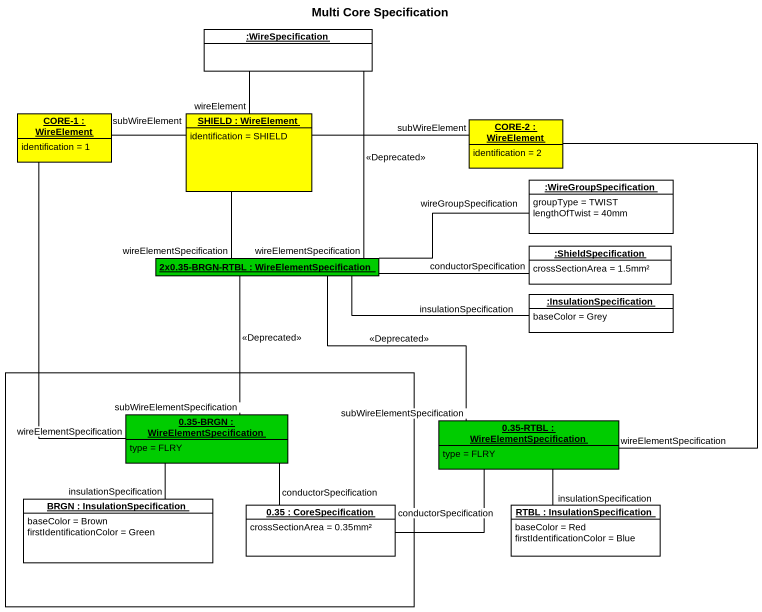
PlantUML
@startuml
title Multi Core Specification
hide circle
hide empty members
object ":WireSpecification" as WireSpecification
object "CORE-1 : WireElement" as CORE_1 #FFFF00 {
  identification = 1
}
object "SHIELD : WireElement" as SHIELD #FFFF00 {
  identification = SHIELD
}
object "CORE-2 : WireElement" as CORE_2 #FFFF00 {
  identification = 2
}
object ":WireGroupSpecification" as WireGroupSpecification {
  groupType = TWIST
  lengthOfTwist = 40mm
}
object "2x0.35-BRGN-RTBL : WireElementSpecification" as o2x0_35_BRGN_RTBL #00CC00
object ":ShieldSpecification" as ShieldSpecification {
  crossSectionArea = 1.5mm²
}
object ":InsulationSpecification" as InsulationSpecification {
  baseColor = Grey
}
rectangle " " as rectangle1 {
  object "0.35-BRGN : WireElementSpecification" as o0_35_BRGN #00CC00 {
    type = FLRY
  }
  object "BRGN : InsulationSpecification" as BRGN {
    baseColor = Brown
    firstIdentificationColor = Green
  }
  object "0.35 : CoreSpecification" as o0_35 {
    crossSectionArea = 0.35mm²
  }
}
object "0.35-RTBL : WireElementSpecification" as o0_35_RTBL #00CC00 {
  type = FLRY
}
object "RTBL : InsulationSpecification" as RTBL {
  baseColor = Red
  firstIdentificationColor = Blue
}
WireSpecification -- SHIELD : wireElement
WireSpecification -- o2x0_35_BRGN_RTBL : <<Deprecated>>\nwireElementSpecification
CORE_1 -- o0_35_BRGN : wireElementSpecification
SHIELD -left- CORE_1 : subWireElement
SHIELD -right- CORE_2 : subWireElement
SHIELD -- o2x0_35_BRGN_RTBL : wireElementSpecification
CORE_2 -- o0_35_RTBL : wireElementSpecification
o2x0_35_BRGN_RTBL -right- WireGroupSpecification : wireGroupSpecification
o2x0_35_BRGN_RTBL -right- ShieldSpecification : conductorSpecification
o2x0_35_BRGN_RTBL -right- InsulationSpecification : insulationSpecification
o0_35_BRGN -up- o2x0_35_BRGN_RTBL : <<Deprecated>>\nsubWireElementSpecification
o0_35_BRGN -- BRGN : insulationSpecification
o0_35_BRGN -- o0_35 : conductorSpecification
o0_35_RTBL -up- o2x0_35_BRGN_RTBL : <<Deprecated>>\nsubWireElementSpecification
o0_35_RTBL -left- o0_35 : conductorSpecification
o0_35_RTBL -- RTBL : insulationSpecification
@enduml
